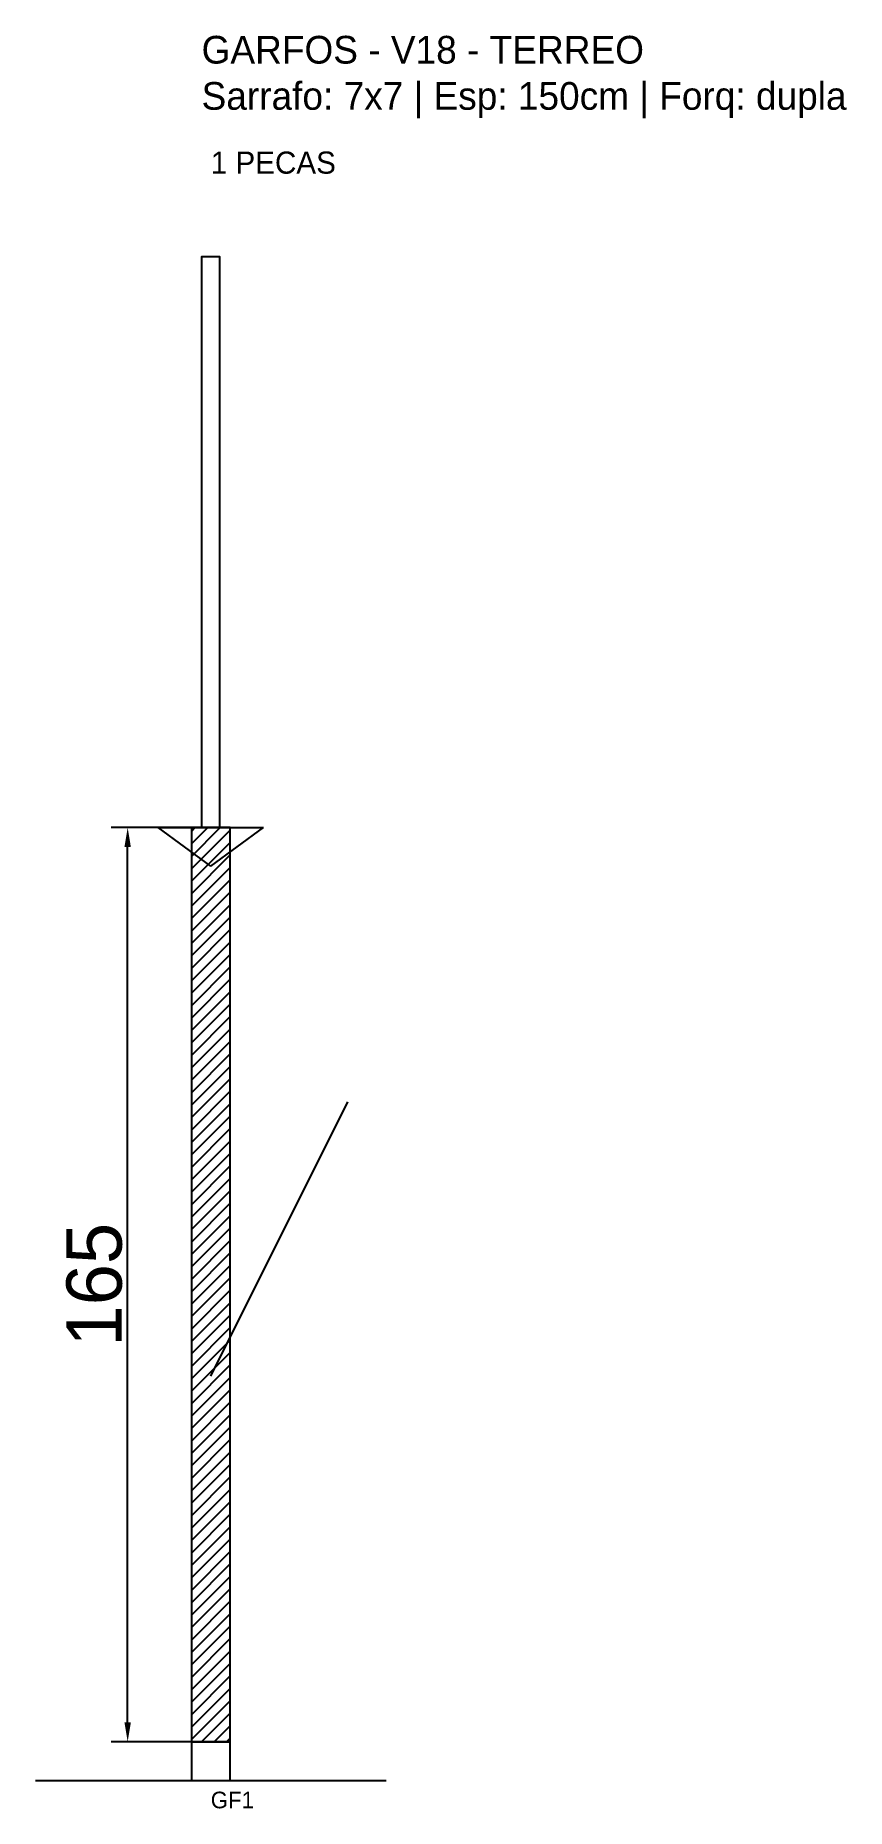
# Model space of a CAD drawing. Header units: metres. Extents: x -30 to 116, y -12 to 308.
import ezdxf

# ---------------------------------------------------------------- set-up
doc = ezdxf.new("R2010")
doc.units = ezdxf.units.M
for name, color, linetype in [('BARRA_ANCORAGEM', 1, 'Continuous'), ('COTA', 241, 'Continuous'), ('GARFOS OK', 3, 'Continuous'), ('NOME DA VIGA', 6, 'Continuous'), ('SARR_7x7', 40, 'Continuous'), ('VIGAS', 3, 'Continuous')]:
    doc.layers.add(name, color=color, linetype=linetype)
doc.dimstyles.new('EZ DXF', dxfattribs={"dimtxt": 10, "dimasz": 3.5, "dimexe": 3, "dimexo": 1.5, "dimgap": 1, "dimtad": 1, "dimdec": 1, "dimdsep": 46, "dimcen": 2.5, "dimazin": 3, "dimtfac": 1, "dimtmove": 0, "dimatfit": 3})

msp = doc.modelspace()

# ---------------------------------------------------------------- hatches: boundary and pattern name
at = {"layer": 'COTA'}
h = msp.add_hatch(dxfattribs=at)
h.set_pattern_fill('ANSI31', scale=0.5)
h.paths.add_polyline_path([(-1.85, 0), (5.15, 0), (5.15, 165), (-1.85, 165)])

# ---------------------------------------------------------------- linework, layer by layer
at = {"layer": 'BARRA_ANCORAGEM'}
msp.add_line((1.65, 66), (26.4, 115.5), dxfattribs=at)
at = {"layer": 'GARFOS OK'}
for p, q in [((1.65, 158), (-7.85, 165)), ((-7.85, 165), (11.15, 165)), ((1.65, 158), (11.15, 165))]:
    msp.add_line(p, q, dxfattribs=at)
at = {"layer": 'GARFOS OK', "linetype": 'CONTINUOUS'}
msp.add_line((-30, -7), (33.3, -7), dxfattribs=at)
at = {"layer": 'GARFOS OK'}
msp.add_lwpolyline([(-1.85, 0), (5.15, 0), (5.15, 165), (-1.85, 165), (-1.85, 0)], dxfattribs=at)
at = {"layer": 'SARR_7x7'}
msp.add_lwpolyline([(-1.85, -7), (5.15, -7), (5.15, 0), (-1.85, 0), (-1.85, -7)], dxfattribs=at)
at = {"layer": 'VIGAS'}
msp.add_lwpolyline([(0, 165), (3.3, 165), (3.3, 268), (0, 268), (0, 165)], dxfattribs=at)

# ---------------------------------------------------------------- texts
at = {"layer": 'NOME DA VIGA'}
for s, height, p in [('1 PECAS', 4, (1.65, 283)), ('GF1', 3, (1.65, -12))]:
    msp.add_text(s, height=height, dxfattribs=at).set_placement(p)
at = {"layer": 'NOME DA VIGA', "insert": (0, 293), "char_height": 5, "attachment_point": 7}
msp.add_mtext('GARFOS - V18 - TERREO\\PSarrafo: 7x7 | Esp: 150cm | Forq: dupla', dxfattribs=at)

# ---------------------------------------------------------------- dimensions: what is measured, and where the dimension line sits
at = {"layer": 'COTA'}
msp.add_linear_dim(base=(-13.35, 0), p1=(1.65, 0), p2=(1.65, 165), angle=90, dimstyle='EZ DXF', dxfattribs=at).render()

doc.saveas('drawing.dxf')
